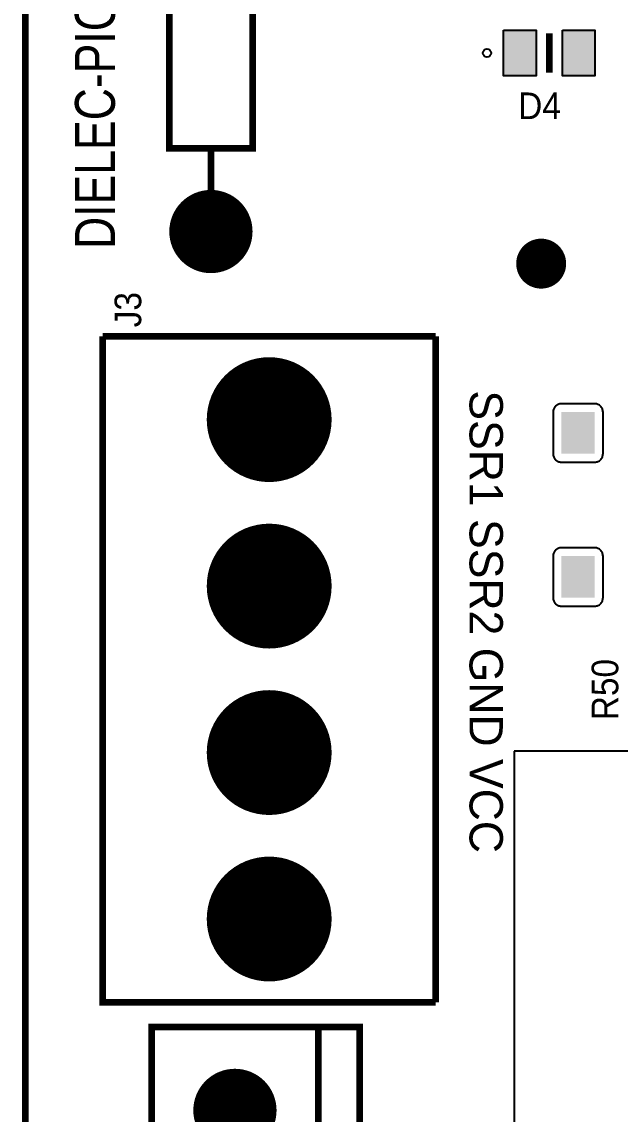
# Model space of a CAD drawing. Header units: inches. Extents: x -3.21 to 3.21, y -2.45 to 2.45.
# Drawn here: x -3.21 to -2.491, y -0.571 to 0.741 of the extents above; entities that cross this region are included whole.
import ezdxf

# ---------------------------------------------------------------- set-up
doc = ezdxf.new("R2010")
doc.units = ezdxf.units.IN
doc.layers.get('0').update_dxf_attribs({"linetype": 'CONTINUOUS'})

# ---------------------------------------------------------------- blocks, each defined once
blk = doc.blocks.new('RPAD')
blk.add_trace([(-0.5, -0.5), (-0.5, 0.5), (0.5, -0.5), (0.5, 0.5)])
blk = doc.blocks.new('EPAD')
at = {"const_width": 0.5}
blk.add_lwpolyline([(-0.25, 0, 1), (0.25, 0, 1)], format="xyb", close=True, dxfattribs=at)

msp = doc.modelspace()

# ---------------------------------------------------------------- linework, layer by layer
for points, const_width in [([(-3.205508, -2.428994), (3.205508, -2.428994), (3.205508, 2.443368), (-3.205508, 2.443368), (-3.205508, -2.428994)], 0.008), ([(-3.205508, -2.428994), (3.205508, -2.428994), (3.205508, 2.443368), (-3.205508, 2.443368), (-3.205508, -2.428994)], 0.008), ([(-3.205508, -2.428994), (3.205508, -2.428994), (3.205508, 2.443368), (-3.205508, 2.443368), (-3.205508, -2.428994)], 0.008), ([(-3.03239, 0.589132), (-2.93239, 0.589132), (-2.93239, 0.989132), (-3.03239, 0.989132), (-3.03239, 0.589132)], 0.008), ([(-3.03239, 0.589132), (-2.93239, 0.589132), (-2.93239, 0.989132), (-3.03239, 0.989132), (-3.03239, 0.589132)], 0.008), ([(-3.03239, 0.589132), (-2.93239, 0.589132), (-2.93239, 0.989132), (-3.03239, 0.989132), (-3.03239, 0.589132)], 0.008), ([(-2.575957, 0.727254), (-2.575957, 0.68001)], 0.007874), ([(-2.575957, 0.727254), (-2.575957, 0.68001)], 0.007874), ([(-2.575957, 0.727254), (-2.575957, 0.68001)], 0.007874), ([(-2.98239, 0.589132), (-2.98239, 0.539132)], 0.008), ([(-2.98239, 0.589132), (-2.98239, 0.539132)], 0.008), ([(-2.98239, 0.589132), (-2.98239, 0.539132)], 0.008), ([(-2.71239, 0.363132), (-3.11239, 0.363132)], 0.008), ([(-2.71239, -0.436868), (-3.11239, -0.436868), (-3.11239, 0.363132)], 0.008), ([(-2.71239, 0.363132), (-3.11239, 0.363132)], 0.008), ([(-2.71239, -0.436868), (-3.11239, -0.436868), (-3.11239, 0.363132)], 0.008), ([(-2.71239, 0.363132), (-3.11239, 0.363132)], 0.008), ([(-2.71239, -0.436868), (-3.11239, -0.436868), (-3.11239, 0.363132)], 0.008), ([(-2.71239, 0.363132), (-2.71239, -0.436868)], 0.008), ([(-2.71239, 0.363132), (-2.71239, -0.436868)], 0.008), ([(-2.71239, 0.363132), (-2.71239, -0.436868)], 0.008), ([(-3.053539, -0.866789), (-2.803539, -0.866789), (-2.803539, -0.466789), (-3.053539, -0.466789), (-3.053539, -0.866789)], 0.008), ([(-3.053539, -0.866789), (-2.803539, -0.866789), (-2.803539, -0.466789), (-3.053539, -0.466789), (-3.053539, -0.866789)], 0.008), ([(-3.053539, -0.866789), (-2.803539, -0.866789), (-2.803539, -0.466789), (-3.053539, -0.466789), (-3.053539, -0.866789)], 0.008), ([(-2.853539, -0.466789), (-2.853539, -0.866789)], 0.008), ([(-2.853539, -0.466789), (-2.853539, -0.866789)], 0.008), ([(-2.853539, -0.466789), (-2.853539, -0.866789)], 0.008)]:
    msp.add_lwpolyline(points, dxfattribs=dict(const_width=const_width))
for points in [[(-2.63089, 0.731132), (-2.59189, 0.731132), (-2.59189, 0.676132), (-2.63089, 0.676132), (-2.63089, 0.731132)], [(-2.560024, 0.731132), (-2.521024, 0.731132), (-2.521024, 0.676132), (-2.560024, 0.676132), (-2.560024, 0.731132)], [(-2.52139, 0.282132), (-2.56139, 0.282132), (-2.562429, 0.282081), (-2.563434, 0.281933), (-2.564401, 0.281691), (-2.565325, 0.28136), (-2.566202, 0.280946), (-2.567026, 0.280451), (-2.567793, 0.279881), (-2.568499, 0.279241), (-2.569139, 0.278535), (-2.569709, 0.277768), (-2.570203, 0.276944), (-2.570618, 0.276067), (-2.570949, 0.275143), (-2.571191, 0.274176), (-2.571339, 0.273171), (-2.57139, 0.272132), (-2.57139, 0.222132), (-2.571339, 0.221093), (-2.571191, 0.220087), (-2.570949, 0.21912), (-2.570618, 0.218196), (-2.570203, 0.21732), (-2.569709, 0.216496), (-2.569139, 0.215729), (-2.568499, 0.215022), (-2.567793, 0.214382), (-2.567026, 0.213813), (-2.566202, 0.213318), (-2.565325, 0.212904), (-2.564401, 0.212573), (-2.563434, 0.212331), (-2.562429, 0.212182), (-2.56139, 0.212132), (-2.52139, 0.212132), (-2.52035, 0.212182), (-2.519345, 0.212331), (-2.518378, 0.212573), (-2.517454, 0.212904), (-2.516578, 0.213318), (-2.515754, 0.213813), (-2.514986, 0.214382), (-2.51428, 0.215022), (-2.51364, 0.215729), (-2.513071, 0.216496), (-2.512576, 0.21732), (-2.512161, 0.218196), (-2.511831, 0.21912), (-2.511589, 0.220087), (-2.51144, 0.221093), (-2.51139, 0.222132), (-2.51139, 0.272132), (-2.51144, 0.273171), (-2.511589, 0.274176), (-2.511831, 0.275143), (-2.512161, 0.276067), (-2.512576, 0.276944), (-2.513071, 0.277768), (-2.51364, 0.278535), (-2.51428, 0.279241), (-2.514986, 0.279881), (-2.515754, 0.280451), (-2.516578, 0.280946), (-2.517454, 0.28136), (-2.518378, 0.281691), (-2.519345, 0.281933), (-2.52035, 0.282081), (-2.52139, 0.282132)], [(-2.52139, 0.109132), (-2.56139, 0.109132), (-2.562429, 0.109081), (-2.563434, 0.108933), (-2.564401, 0.108691), (-2.565325, 0.10836), (-2.566202, 0.107946), (-2.567026, 0.107451), (-2.567793, 0.106881), (-2.568499, 0.106241), (-2.569139, 0.105535), (-2.569709, 0.104768), (-2.570203, 0.103944), (-2.570618, 0.103067), (-2.570949, 0.102143), (-2.571191, 0.101176), (-2.571339, 0.100171), (-2.57139, 0.099132), (-2.57139, 0.049132), (-2.571339, 0.048093), (-2.571191, 0.047087), (-2.570949, 0.04612), (-2.570618, 0.045196), (-2.570203, 0.04432), (-2.569709, 0.043496), (-2.569139, 0.042729), (-2.568499, 0.042022), (-2.567793, 0.041382), (-2.567026, 0.040813), (-2.566202, 0.040318), (-2.565325, 0.039904), (-2.564401, 0.039573), (-2.563434, 0.039331), (-2.562429, 0.039182), (-2.56139, 0.039132), (-2.52139, 0.039132), (-2.52035, 0.039182), (-2.519345, 0.039331), (-2.518378, 0.039573), (-2.517454, 0.039904), (-2.516578, 0.040318), (-2.515754, 0.040813), (-2.514986, 0.041382), (-2.51428, 0.042022), (-2.51364, 0.042729), (-2.513071, 0.043496), (-2.512576, 0.04432), (-2.512161, 0.045196), (-2.511831, 0.04612), (-2.511589, 0.047087), (-2.51144, 0.048093), (-2.51139, 0.049132), (-2.51139, 0.099132), (-2.51144, 0.100171), (-2.511589, 0.101176), (-2.511831, 0.102143), (-2.512161, 0.103067), (-2.512576, 0.103944), (-2.513071, 0.104768), (-2.51364, 0.105535), (-2.51428, 0.106241), (-2.514986, 0.106881), (-2.515754, 0.107451), (-2.516578, 0.107946), (-2.517454, 0.10836), (-2.518378, 0.108691), (-2.519345, 0.108933), (-2.52035, 0.109081), (-2.52139, 0.109132)]]:
    msp.add_lwpolyline(points, close=True)
msp.add_lwpolyline([(-2.618088, -0.13521), (-2.618088, -0.712416), (-2.390198, -0.712416), (-2.390198, -0.13521), (-2.618088, -0.13521)])
msp.add_circle((-2.65076, 0.703632), 0.004921)
msp.add_circle((-2.65076, 0.703632), 0.004921)
msp.add_circle((-2.65076, 0.703632), 0.004921)

# ---------------------------------------------------------------- block references
for name, p, xscale, yscale in [('RPAD', (-2.61139, 0.703632), 0.039, 0.055), ('RPAD', (-2.540524, 0.703632), 0.039, 0.055), ('EPAD', (-2.98239, 0.489132), 0.1, 0.1), ('EPAD', (-2.585675, 0.450561), 0.06, 0.06), ('EPAD', (-2.91239, 0.263132), 0.15, 0.15), ('RPAD', (-2.54139, 0.247132), 0.04, 0.05), ('EPAD', (-2.91239, 0.063132), 0.15, 0.15), ('RPAD', (-2.54139, 0.074132), 0.04, 0.05), ('EPAD', (-2.91239, -0.136868), 0.15, 0.15), ('EPAD', (-2.91239, -0.336868), 0.15, 0.15), ('EPAD', (-2.953539, -0.566789), 0.1, 0.1)]:
    msp.add_blockref(name, p, dxfattribs=dict(xscale=xscale, yscale=yscale))

# ---------------------------------------------------------------- texts
for s, height, width, p in [('DIELEC-PIC-CCR002', 0.048, 0.833333, (-3.097681, 0.468195)), ('DIELEC-PIC-CCR002', 0.048, 0.833333, (-3.097681, 0.468195)), ('DIELEC-PIC-CCR002', 0.048, 0.833333, (-3.097681, 0.468195)), ('J3', 0.032, 0.9375, (-3.066091, 0.374077)), ('J3', 0.032, 0.9375, (-3.066091, 0.374077)), ('J3', 0.032, 0.9375, (-3.066091, 0.374077)), ('R50', 0.032, 0.9375, (-2.493035, -0.09801)), ('R50', 0.032, 0.9375, (-2.493035, -0.09801)), ('R50', 0.032, 0.9375, (-2.493035, -0.09801))]:
    msp.add_text(s, height=height, rotation=90, dxfattribs=dict(width=width)).set_placement(p)
at = {"width": 0.9375}
msp.add_text('D4', height=0.032, dxfattribs=at).set_placement((-2.613307, 0.624191))
msp.add_text('D4', height=0.032, dxfattribs=at).set_placement((-2.613307, 0.624191))
msp.add_text('D4', height=0.032, dxfattribs=at).set_placement((-2.613307, 0.624191))
msp.add_text('SSR1 SSR2 GND VCC', height=0.04, rotation=-90).set_placement((-2.671722, 0.298311))
msp.add_text('SSR1 SSR2 GND VCC', height=0.04, rotation=-90).set_placement((-2.671722, 0.298311))
msp.add_text('SSR1 SSR2 GND VCC', height=0.04, rotation=-90).set_placement((-2.671722, 0.298311))

doc.saveas('drawing.dxf')
